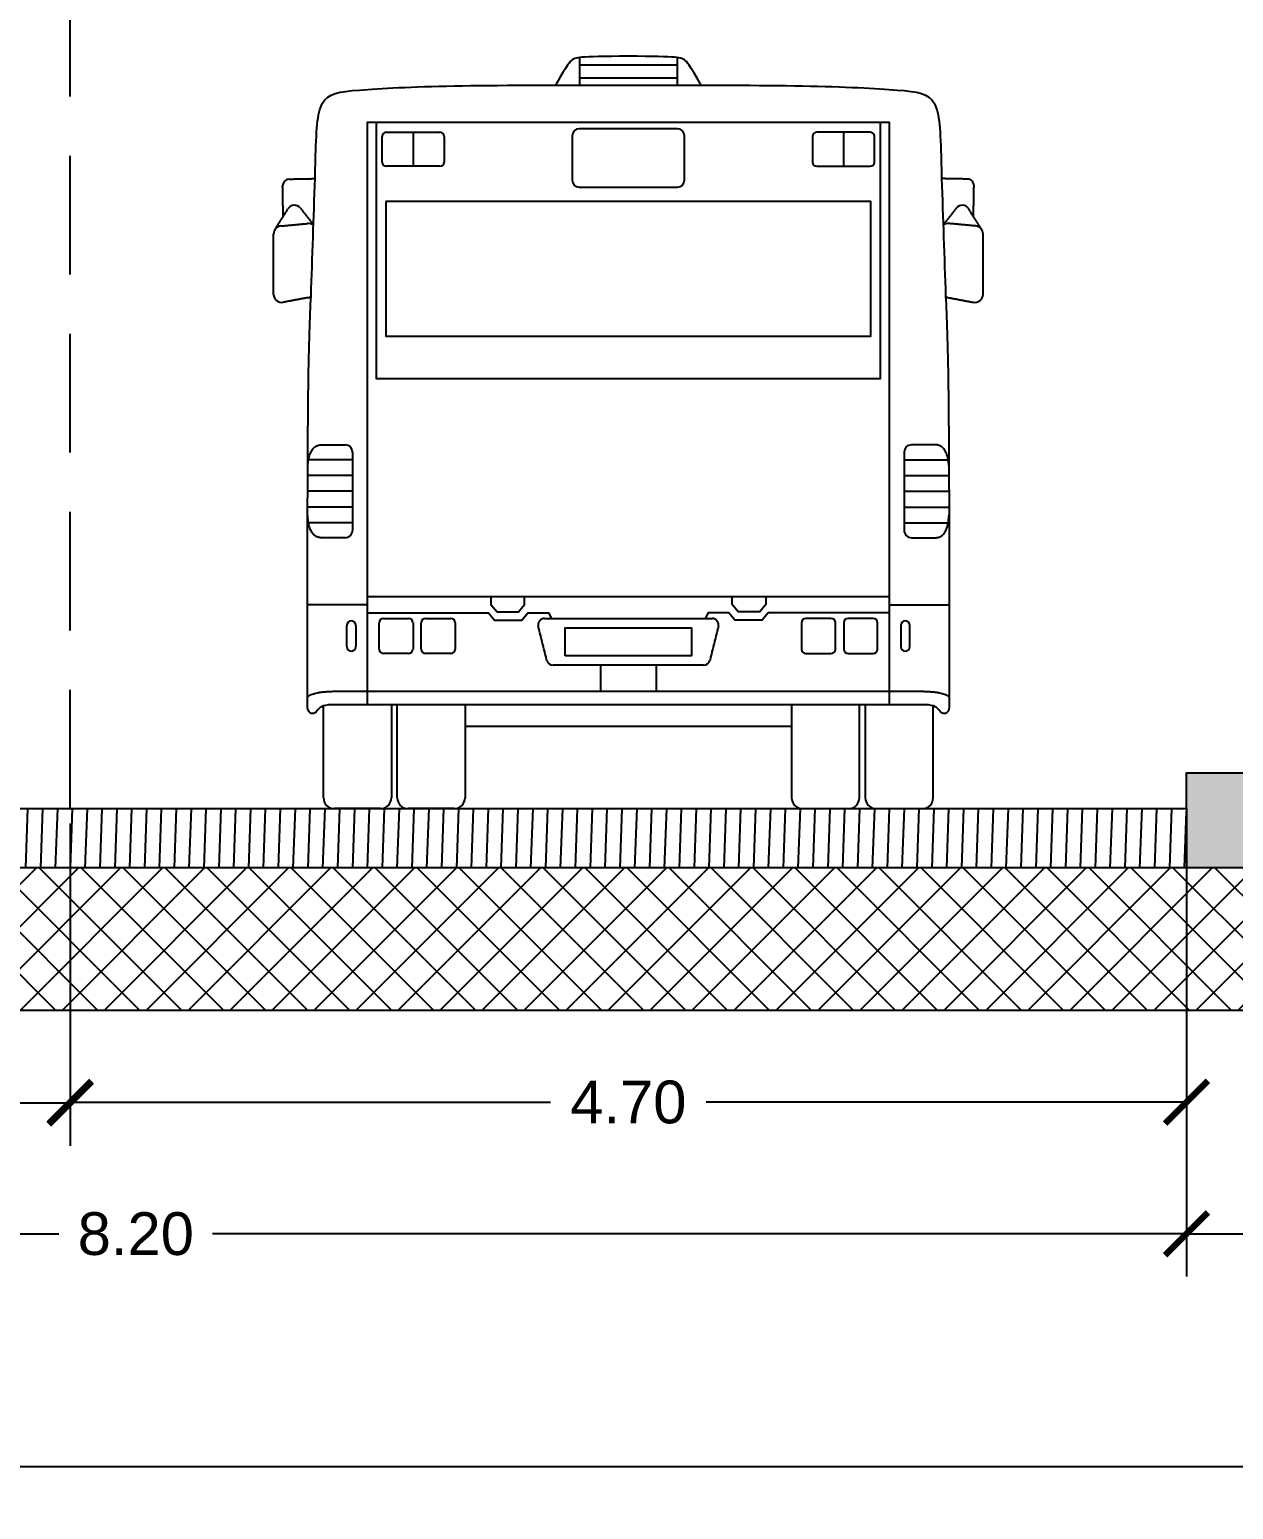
# Model space of a CAD drawing. Header units: metres. Extents: x 668617 to 675126, y 2286318 to 2293677.
# Drawn here: x 672151.63 to 672156.7, y 2287819.69 to 2287825.93 of the extents above; entities that cross this region are included whole.
import ezdxf

# ---------------------------------------------------------------- set-up
doc = ezdxf.new("R2010")
doc.units = ezdxf.units.M
doc.header["$MEASUREMENT"] = 0
doc.linetypes.add('DASHED', pattern=[0.75, 0.5, -0.25])
doc.layers.add('DMTG_SECCIONES_VIALES', color=250, linetype='Continuous')
doc.styles.get("Standard").update_dxf_attribs({"font": 'arial.ttf'})
doc.dimstyles.get("Standard").update_dxf_attribs({"dimtxt": 0.18, "dimasz": 0.18, "dimexe": 0.18, "dimexo": 0.0625, "dimgap": 0.09, "dimtad": 0, "dimtih": 1, "dimtoh": 1, "dimdec": 4, "dimzin": 0, "dimdsep": 46, "dimtxsty": 'Standard', "dimcen": 0.09, "dimadec": 0, "dimazin": 0, "dimtfac": 1, "dimtdec": 4, "dimtofl": 0, "dimtmove": 0, "dimatfit": 3, "dimfxl": 1, "dimtolj": 1, "dimtzin": 0, "dimarcsym": 0})

# ---------------------------------------------------------------- blocks, each defined once
blk = doc.blocks.new('_ArchTick')
at = {"color": 0, "linetype": 'ByBlock', "const_width": 0.15}
blk.add_lwpolyline([(-0.5, -0.5), (0.5, 0.5)], dxfattribs=at)
blk = doc.blocks.new('*D452')
at = {"layer": 'Defpoints', "color": 0, "transparency": 16777216}
for p in [(672161.3035, 2287822.7967), (672156.5035, 2287822.6467), (672161.3035, 2287820.8551)]:
    blk.add_point(p, dxfattribs=at)
at = {"layer": 'DMTG_SECCIONES_VIALES', "color": 0, "lineweight": -2, "transparency": 16777216}
for p, q in [((672161.3035, 2287822.7342), (672161.3035, 2287820.6751)), ((672156.5035, 2287822.5842), (672156.5035, 2287820.6751)), ((672156.5035, 2287820.8551), (672158.5765, 2287820.8551)), ((672161.3035, 2287820.8551), (672159.2306, 2287820.8551))]:
    blk.add_line(p, q, dxfattribs=at)
at = {"layer": 'DMTG_SECCIONES_VIALES', "color": 0, "lineweight": -2, "transparency": 16777216, "xscale": 0.18, "yscale": 0.18, "zscale": 0.18, "rotation": 180}
blk.add_blockref('_ArchTick', (672156.5035, 2287820.8551), dxfattribs=at)
at = {"layer": 'DMTG_SECCIONES_VIALES', "color": 0, "lineweight": -2, "transparency": 16777216, "xscale": 0.18, "yscale": 0.18, "zscale": 0.18}
blk.add_blockref('_ArchTick', (672161.3035, 2287820.8551), dxfattribs=at)
at = {"layer": 'DMTG_SECCIONES_VIALES', "color": 0, "transparency": 16777216, "insert": (672158.9035, 2287820.8551), "char_height": 0.18, "attachment_point": 5}
blk.add_mtext('\\A1;4.80', dxfattribs=at)
blk = doc.blocks.new('bus2')
for p, q in [((0.9655, 0.5697), (0.9655, 0.4664)), ((1.1876, 0.5697), (1.1876, 0.4664)), ((0.135, 0.4125), (0.135, 0.0432)), ((0.1579, 0.0432), (0.1579, 0.4125)), ((0.4279, 0.4125), (0.4279, 0.0432)), ((1.7252, 0.4125), (1.7252, 0.0432)), ((1.9953, 0.0432), (1.9953, 0.4125)), ((2.0181, 0.4125), (2.0181, 0.0432)), ((-0.135, 0.0432), (-0.135, 0.4082)), ((2.2882, 0.0432), (2.2882, 0.4082)), ((0.0918, 0), (-0.0918, 0)), ((0.3847, 0), (0.2011, 0)), ((1.7685, 0), (1.952, 0)), ((2.0614, 0), (2.2449, 0))]:
    blk.add_line(p, q)
for points in [[(0.8822, 2.9861), (0.8823, 2.8766)], [(1.2709, 2.9553), (1.0766, 2.9553), (0.8823, 2.9553)], [(1.2709, 2.9861), (1.2708, 2.8766)], [(1.2709, 2.9045), (1.0766, 2.9045), (0.8823, 2.9045)], [(0.0397, 0.4125), (0.0397, 2.4135), (0.0397, 2.7285), (1.0766, 2.7285), (2.1134, 2.7285), (2.1134, 2.4135), (2.1134, 0.4125)], [(0.0746, 2.7285), (0.0746, 1.7094), (1.0766, 1.7094), (2.0786, 1.7094), (2.0786, 2.7285)], [(0.2216, 2.6894), (0.2216, 2.5536)], [(1.9316, 2.6894), (1.9316, 2.5536)], [(-0.0194, 1.387), (-0.1945, 1.387)], [(2.1726, 1.387), (2.3476, 1.387)], [(-0.0194, 1.3243), (-0.1977, 1.3243)], [(2.1726, 1.3243), (2.3509, 1.3243)], [(-0.0194, 1.2616), (-0.1977, 1.2616)], [(2.1726, 1.2616), (2.3509, 1.2616)], [(-0.0194, 1.1989), (-0.1977, 1.1989)], [(2.1726, 1.1989), (2.3509, 1.1989)], [(-0.0194, 1.1362), (-0.1945, 1.1362)], [(2.1726, 1.1362), (2.3476, 1.1362)], [(2.1134, 0.8422), (1.0766, 0.8422), (0.0397, 0.8422)], [(0.5302, 0.8422), (0.5302, 0.812), (0.5547, 0.7824), (0.5858, 0.7824), (0.6398, 0.7824), (0.6642, 0.812), (0.6642, 0.8422)], [(1.6229, 0.8422), (1.6229, 0.812), (1.5985, 0.7824), (1.5674, 0.7824), (1.5134, 0.7824), (1.489, 0.812), (1.489, 0.8422)], [(0.0397, 0.8099), (-0.1984, 0.8099)], [(0.0397, 0.7787), (0.5209, 0.7787), (0.5453, 0.7491), (0.5993, 0.7491), (0.6533, 0.7491), (0.6777, 0.7787), (0.7594, 0.7787), (0.7716, 0.7563)], [(2.1134, 0.7787), (1.6323, 0.7787), (1.6079, 0.7491), (1.5539, 0.7491), (1.4998, 0.7491), (1.4754, 0.7787), (1.3938, 0.7787), (1.3815, 0.7563)], [(2.1134, 0.8099), (2.3516, 0.8099)], [(0.0397, 0.4125), (-0.1033, 0.4125)], [(1.0766, 0.4125), (0.0397, 0.4125)], [(2.1134, 0.4125), (1.0766, 0.4125)], [(2.2564, 0.4125), (2.1134, 0.4125)], [(0.4279, 0.3281), (1.0766, 0.3281), (1.7252, 0.3281)]]:
    blk.add_lwpolyline(points)
for points in [[(0.1133, 2.4135), (0.1133, 1.8788), (1.0766, 1.8788), (2.0399, 1.8788), (2.0399, 2.4135), (1.0766, 2.4135)], [(0.825, 0.607), (0.825, 0.719), (1.0766, 0.719), (1.3281, 0.719), (1.3281, 0.607), (1.0766, 0.607)]]:
    blk.add_lwpolyline(points, close=True)
for centre, radius, start, end in [((0.1156, 2.6727), 0.0167, 90, 180), ((0.3275, 2.6727), 0.0167, 0, 90), ((0.8816, 2.6751), 0.0278, 90, 180), ((1.2716, 2.6751), 0.0278, 0, 90), ((1.8256, 2.6727), 0.0167, 90, 180), ((2.0375, 2.6727), 0.0167, 0, 90), ((0.1156, 2.5703), 0.0167, 180, 270), ((0.3275, 2.5703), 0.0167, 270, 0), ((1.8256, 2.5703), 0.0167, 180, 270), ((2.0375, 2.5703), 0.0167, 270, 0), ((-0.2702, 2.4759), 0.027, 91.05533, 181.05533), ((0.8816, 2.4989), 0.0278, 180, 270), ((1.2716, 2.4989), 0.0278, 270, 0), ((2.4233, 2.4759), 0.027, 358.94467, 88.94467), ((-0.2503, 2.3683), 0.0304, 37.87284, 147.90513), ((2.4034, 2.3683), 0.0304, 32.09487, 142.12716), ((-0.3008, 2.2844), 0.0321, 95.32109, 180), ((-0.1949, 2.2942), 0.0321, 51.21012, 95.32109), ((2.3481, 2.2942), 0.0321, 84.67891, 128.78988), ((2.454, 2.2844), 0.0321, 0, 84.67891), ((-0.3008, 2.0444), 0.0321, 180, 280.67116), ((-0.2029, 2.0629), 0.0321, 280.67116, 304.97444), ((2.356, 2.0629), 0.0321, 235.02556, 259.32884), ((2.454, 2.0444), 0.0321, 259.32884, 0), ((-0.0488, 1.4171), 0.0294, 0, 90), ((2.2019, 1.4171), 0.0294, 90, 180), ((-0.0488, 1.106), 0.0294, 269.90553, 0), ((2.2019, 1.106), 0.0294, 180, 270.09447), ((-0.0244, 0.7281), 0.0179, 90, 180), ((-0.0244, 0.7281), 0.0179, 0, 90), ((0.1035, 0.7388), 0.0176, 90, 180), ((0.2032, 0.7388), 0.0176, 0, 90), ((0.2714, 0.7388), 0.0176, 90, 180), ((0.3711, 0.7388), 0.0176, 0, 90), ((0.7433, 0.7309), 0.0254, 90, 194.0936), ((1.4098, 0.7309), 0.0254, 345.9064, 90), ((1.782, 0.7388), 0.0176, 90, 180), ((1.8818, 0.7388), 0.0176, 0, 90), ((1.9499, 0.7388), 0.0176, 90, 180), ((2.0497, 0.7388), 0.0176, 0, 90), ((2.1775, 0.7281), 0.0179, 90, 180), ((2.1775, 0.7281), 0.0179, 0, 90), ((-0.0244, 0.644), 0.0179, 180, 270), ((-0.0244, 0.644), 0.0179, 270, 0), ((0.1035, 0.6339), 0.0176, 180, 270), ((0.2032, 0.6339), 0.0176, 270, 0), ((0.2714, 0.6339), 0.0176, 180, 270), ((0.3711, 0.6339), 0.0176, 270, 0), ((0.7774, 0.5951), 0.0254, 194.0936, 270), ((1.3758, 0.5951), 0.0254, 270, 345.9064), ((1.782, 0.6339), 0.0176, 180, 270), ((1.8818, 0.6339), 0.0176, 270, 0), ((1.9499, 0.6339), 0.0176, 180, 270), ((2.0497, 0.6339), 0.0176, 270, 0), ((2.1775, 0.644), 0.0179, 180, 270), ((2.1775, 0.644), 0.0179, 270, 0), ((-0.0918, 0.0432), 0.0432, 180, 270), ((0.0918, 0.0432), 0.0432, 270, 0), ((0.2011, 0.0432), 0.0432, 180, 270), ((0.3847, 0.0432), 0.0432, 270, 0), ((1.7685, 0.0432), 0.0432, 180, 270), ((1.952, 0.0432), 0.0432, 270, 0), ((2.0614, 0.0432), 0.0432, 180, 270), ((2.2449, 0.0432), 0.0432, 270, 0)]:
    blk.add_arc(centre, radius, start, end)
for points, degree in [([(1.0766, 2.991), (0.875, 2.991), (0.8526, 2.9795), (0.8353, 2.9598), (0.787, 2.8765)], 3), ([(1.3661, 2.8765), (1.3178, 2.9598), (1.3005, 2.9795), (1.2781, 2.991), (1.0766, 2.991)], 3), ([(0.0989, 2.5703), (0.0989, 2.6215), (0.0989, 2.6727)], 2), ([(0.1156, 2.6894), (0.2216, 2.6894), (0.3275, 2.6894)], 2), ([(0.3442, 2.6727), (0.3442, 2.6215), (0.3442, 2.5703)], 2), ([(0.8538, 2.6751), (0.8538, 2.587), (0.8538, 2.4989)], 2), ([(1.0766, 2.7029), (0.9791, 2.7029), (0.8816, 2.7029)], 2), ([(1.2716, 2.7029), (1.1741, 2.7029), (1.0766, 2.7029)], 2), ([(1.2994, 2.4989), (1.2994, 2.587), (1.2994, 2.6751)], 2), ([(1.8089, 2.6727), (1.8089, 2.6215), (1.8089, 2.5703)], 2), ([(2.0375, 2.6894), (1.9316, 2.6894), (1.8256, 2.6894)], 2), ([(2.0542, 2.5703), (2.0542, 2.6215), (2.0542, 2.6727)], 2), ([(0.3275, 2.5536), (0.2216, 2.5536), (0.1156, 2.5536)], 2), ([(1.8256, 2.5536), (1.9316, 2.5536), (2.0375, 2.5536)], 2), ([(-0.2949, 2.3543), (-0.2961, 2.4148), (-0.2972, 2.4754)], 2), ([(-0.2707, 2.5029), (-0.2196, 2.5038), (-0.1684, 2.5048)], 2), ([(-0.1845, 2.0366), (-0.1791, 2.1926), (-0.1738, 2.3487), (-0.1684, 2.5048)], 3), ([(2.3216, 2.5048), (2.3269, 2.3487), (2.3323, 2.1926), (2.3376, 2.0366)], 3), ([(2.4238, 2.5029), (2.3727, 2.5038), (2.3216, 2.5048)], 2), ([(2.4481, 2.3543), (2.4492, 2.4148), (2.4503, 2.4754)], 2), ([(0.8816, 2.4711), (0.9791, 2.4711), (1.0766, 2.4711)], 2), ([(1.0766, 2.4711), (1.1741, 2.4711), (1.2716, 2.4711)], 2), ([(-0.3281, 2.3014), (-0.302, 2.3429), (-0.276, 2.3844)], 2), ([(-0.2263, 2.3869), (-0.2005, 2.3538), (-0.1747, 2.3206)], 2), ([(2.3795, 2.3869), (2.3537, 2.3538), (2.3279, 2.3206)], 2), ([(2.4812, 2.3014), (2.4552, 2.3429), (2.4292, 2.3844)], 2), ([(-0.3038, 2.3164), (-0.2509, 2.3213), (-0.1979, 2.3262)], 2), ([(2.457, 2.3164), (2.404, 2.3213), (2.351, 2.3262)], 2), ([(-0.333, 2.0444), (-0.333, 2.1644), (-0.333, 2.2844)], 2), ([(2.4861, 2.0444), (2.4861, 2.1644), (2.4861, 2.2844)], 2), ([(-0.1969, 2.0313), (-0.2459, 2.0221), (-0.2949, 2.0129)], 2), ([(2.3501, 2.0313), (2.3991, 2.0221), (2.448, 2.0129)], 2), ([(-0.1973, 1.3647), (-0.1906, 1.4463), (-0.1425, 1.4464)], 2), ([(-0.1425, 1.4464), (-0.0956, 1.4464), (-0.0488, 1.4465)], 2), ([(-0.0194, 1.4171), (-0.0194, 1.2616), (-0.0194, 1.106)], 2), ([(2.1726, 1.4171), (2.1726, 1.2616), (2.1726, 1.106)], 2), ([(2.2956, 1.4464), (2.2488, 1.4464), (2.2019, 1.4465)], 2), ([(2.3505, 1.3647), (2.3438, 1.4463), (2.2956, 1.4464)], 2), ([(-0.1425, 1.0768), (-0.1936, 1.0769), (-0.198, 1.1689)], 2), ([(2.2956, 1.0768), (2.3468, 1.0769), (2.3512, 1.1689)], 2), ([(-0.0488, 1.0766), (-0.0957, 1.0767), (-0.1425, 1.0768)], 2), ([(2.202, 1.0766), (2.2488, 1.0767), (2.2956, 1.0768)], 2), ([(-0.0422, 0.644), (-0.0422, 0.6861), (-0.0422, 0.7281)], 2), ([(-0.0065, 0.7281), (-0.0065, 0.6861), (-0.0065, 0.644)], 2), ([(0.0858, 0.6339), (0.0858, 0.6864), (0.0858, 0.7388)], 2), ([(0.1035, 0.7564), (0.1533, 0.7564), (0.2032, 0.7564)], 2), ([(0.2209, 0.7388), (0.2209, 0.6864), (0.2209, 0.6339)], 2), ([(0.2537, 0.6339), (0.2537, 0.6864), (0.2537, 0.7388)], 2), ([(0.2714, 0.7564), (0.3212, 0.7564), (0.3711, 0.7564)], 2), ([(0.3887, 0.7388), (0.3887, 0.6864), (0.3887, 0.6339)], 2), ([(0.7528, 0.589), (0.7357, 0.6568), (0.7187, 0.7247)], 2), ([(0.7433, 0.7563), (0.9099, 0.7563), (1.0766, 0.7563)], 2), ([(1.0766, 0.7563), (1.2432, 0.7563), (1.4098, 0.7563)], 2), ([(1.4345, 0.7247), (1.4174, 0.6568), (1.4004, 0.589)], 2), ([(1.7644, 0.7388), (1.7644, 0.6864), (1.7644, 0.6339)], 2), ([(1.8818, 0.7564), (1.8319, 0.7564), (1.782, 0.7564)], 2), ([(1.8994, 0.6339), (1.8994, 0.6864), (1.8994, 0.7388)], 2), ([(1.9323, 0.7388), (1.9323, 0.6864), (1.9323, 0.6339)], 2), ([(2.0497, 0.7564), (1.9998, 0.7564), (1.9499, 0.7564)], 2), ([(2.0673, 0.6339), (2.0673, 0.6864), (2.0673, 0.7388)], 2), ([(2.1597, 0.7281), (2.1597, 0.6861), (2.1597, 0.644)], 2), ([(2.1954, 0.644), (2.1954, 0.6861), (2.1954, 0.7281)], 2), ([(0.2032, 0.6163), (0.1533, 0.6163), (0.1035, 0.6163)], 2), ([(0.3711, 0.6163), (0.3212, 0.6163), (0.2714, 0.6163)], 2), ([(1.782, 0.6163), (1.8319, 0.6163), (1.8818, 0.6163)], 2), ([(1.9499, 0.6163), (1.9998, 0.6163), (2.0497, 0.6163)], 2), ([(1.0766, 0.5697), (0.927, 0.5697), (0.7774, 0.5697)], 2), ([(1.3758, 0.5697), (1.2262, 0.5697), (1.0766, 0.5697)], 2), ([(-0.1984, 0.4426), (-0.1823, 0.4664), (-0.0773, 0.4664)], 2), ([(-0.0773, 0.4664), (0.7832, 0.4664), (1.0766, 0.4664)], 2), ([(1.0766, 0.4664), (1.37, 0.4664), (2.2305, 0.4664)], 2), ([(2.2305, 0.4664), (2.3354, 0.4664), (2.3516, 0.4426)], 2)]:
    blk.add_open_spline(points, degree=degree)
for points, knots in [([(-0.1684, 2.5048), (-0.1678, 2.5291), (-0.164, 2.6815), (-0.1576, 2.8374), (-0.0337, 2.857), (0.3407, 2.8766), (0.765, 2.8766), (1.0766, 2.8766)], [8.780093, 8.780093, 8.780093, 8.780093, 8.971157, 10.032402, 11.093647, 12.154892, 13.216137, 13.216137, 13.216137, 13.216137]), ([(1.0766, 2.8766), (1.3882, 2.8766), (1.8125, 2.8766), (2.1868, 2.857), (2.3108, 2.8374), (2.3172, 2.6815), (2.321, 2.5291), (2.3216, 2.5048)], [13.216137, 13.216137, 13.216137, 13.216137, 14.277382, 15.338626, 16.399871, 17.461116, 17.652181, 17.652181, 17.652181, 17.652181]), ([(-0.1033, 0.4125), (-0.1413, 0.4125), (-0.1611, 0.3871), (-0.1783, 0.3725), (-0.1984, 0.3876), (-0.1984, 0.4125), (-0.1984, 0.5068), (-0.1984, 1.7047), (-0.1884, 1.9541), (-0.1845, 2.0366)], [33.704951, 33.704951, 33.704951, 33.704951, 34.766196, 35.827441, 36.888686, 37.949931, 39.011176, 40.07242, 40.776241, 40.776241, 40.776241, 40.776241]), ([(2.3376, 2.0366), (2.3416, 1.9541), (2.3516, 1.7047), (2.3516, 0.5068), (2.3516, 0.4125), (2.3516, 0.3876), (2.3314, 0.3725), (2.3142, 0.3871), (2.2944, 0.4125), (2.2564, 0.4125)], [18.891948, 18.891948, 18.891948, 18.891948, 19.595769, 20.657014, 21.718259, 22.779503, 23.840748, 24.901993, 25.963238, 25.963238, 25.963238, 25.963238])]:
    blk.add_open_spline(points, degree=3, knots=knots)
blk = doc.blocks.new('*D456')
at = {"layer": 'Defpoints', "color": 0, "transparency": 16777216}
for p in [(672148.3035, 2287822.6467), (672156.5035, 2287822.6467), (672156.5035, 2287820.8551)]:
    blk.add_point(p, dxfattribs=at)
at = {"layer": 'DMTG_SECCIONES_VIALES', "color": 0, "lineweight": -2, "transparency": 16777216}
for p, q in [((672148.3035, 2287822.5842), (672148.3035, 2287820.6751)), ((672156.5035, 2287822.5842), (672156.5035, 2287820.6751)), ((672148.3035, 2287820.8551), (672151.7564, 2287820.8551)), ((672156.5035, 2287820.8551), (672152.4035, 2287820.8551))]:
    blk.add_line(p, q, dxfattribs=at)
at = {"layer": 'DMTG_SECCIONES_VIALES', "color": 0, "lineweight": -2, "transparency": 16777216, "xscale": 0.18, "yscale": 0.18, "zscale": 0.18, "rotation": 180}
blk.add_blockref('_ArchTick', (672148.3035, 2287820.8551), dxfattribs=at)
at = {"layer": 'DMTG_SECCIONES_VIALES', "color": 0, "lineweight": -2, "transparency": 16777216, "xscale": 0.18, "yscale": 0.18, "zscale": 0.18}
blk.add_blockref('_ArchTick', (672156.5035, 2287820.8551), dxfattribs=at)
at = {"layer": 'DMTG_SECCIONES_VIALES', "color": 0, "transparency": 16777216, "insert": (672152.08, 2287820.8551), "char_height": 0.18, "attachment_point": 5}
blk.add_mtext('\\A1;8.20', dxfattribs=at)
blk = doc.blocks.new('*D420')
at = {"layer": 'Defpoints', "color": 0, "transparency": 16777216}
for p in [(672151.8035, 2287822.6467), (672156.5035, 2287822.6467), (672156.5035, 2287821.4097)]:
    blk.add_point(p, dxfattribs=at)
at = {"layer": 'DMTG_SECCIONES_VIALES', "color": 0, "lineweight": -2, "transparency": 16777216}
for p, q in [((672151.8035, 2287822.5842), (672151.8035, 2287821.2297)), ((672156.5035, 2287822.5842), (672156.5035, 2287821.2297)), ((672151.8035, 2287821.4097), (672153.8265, 2287821.4097)), ((672156.5035, 2287821.4097), (672154.4806, 2287821.4097))]:
    blk.add_line(p, q, dxfattribs=at)
at = {"layer": 'DMTG_SECCIONES_VIALES', "color": 0, "lineweight": -2, "transparency": 16777216, "xscale": 0.18, "yscale": 0.18, "zscale": 0.18, "rotation": 180}
blk.add_blockref('_ArchTick', (672151.8035, 2287821.4097), dxfattribs=at)
at = {"layer": 'DMTG_SECCIONES_VIALES', "color": 0, "lineweight": -2, "transparency": 16777216, "xscale": 0.18, "yscale": 0.18, "zscale": 0.18}
blk.add_blockref('_ArchTick', (672156.5035, 2287821.4097), dxfattribs=at)
at = {"layer": 'DMTG_SECCIONES_VIALES', "color": 0, "transparency": 16777216, "insert": (672154.1535, 2287821.4097), "char_height": 0.18, "attachment_point": 5}
blk.add_mtext('\\A1;4.70', dxfattribs=at)
blk = doc.blocks.new('*D457')
at = {"layer": 'Defpoints', "color": 0, "transparency": 16777216}
for p in [(672148.3035, 2287822.6467), (672151.8035, 2287822.6467), (672148.3035, 2287821.4063)]:
    blk.add_point(p, dxfattribs=at)
at = {"layer": 'DMTG_SECCIONES_VIALES', "color": 0, "lineweight": -2, "transparency": 16777216}
for p, q in [((672148.3035, 2287822.5842), (672148.3035, 2287821.2263)), ((672151.8035, 2287822.5842), (672151.8035, 2287821.2263)), ((672148.3035, 2287821.4063), (672149.7301, 2287821.4063)), ((672151.8035, 2287821.4063), (672150.377, 2287821.4063))]:
    blk.add_line(p, q, dxfattribs=at)
at = {"layer": 'DMTG_SECCIONES_VIALES', "color": 0, "lineweight": -2, "transparency": 16777216, "xscale": 0.18, "yscale": 0.18, "zscale": 0.18, "rotation": 180}
blk.add_blockref('_ArchTick', (672148.3035, 2287821.4063), dxfattribs=at)
at = {"layer": 'DMTG_SECCIONES_VIALES', "color": 0, "lineweight": -2, "transparency": 16777216, "xscale": 0.18, "yscale": 0.18, "zscale": 0.18}
blk.add_blockref('_ArchTick', (672151.8035, 2287821.4063), dxfattribs=at)
at = {"layer": 'DMTG_SECCIONES_VIALES', "color": 0, "transparency": 16777216, "insert": (672150.0535, 2287821.4063), "char_height": 0.18, "attachment_point": 5}
blk.add_mtext('\\A1;3.50', dxfattribs=at)
blk = doc.blocks.new('*D429')
at = {"layer": 'Defpoints', "color": 0, "transparency": 16777216}
for p in [(672133.9035, 2287822.7967), (672161.3035, 2287822.7967), (672161.3035, 2287819.8747)]:
    blk.add_point(p, dxfattribs=at)
at = {"layer": 'DMTG_SECCIONES_VIALES', "color": 0, "lineweight": -2, "transparency": 16777216}
for p, q in [((672133.9035, 2287822.7342), (672133.9035, 2287819.6947)), ((672161.3035, 2287822.7342), (672161.3035, 2287819.6947)), ((672133.9035, 2287819.8747), (672147.2086, 2287819.8747)), ((672161.3035, 2287819.8747), (672147.9985, 2287819.8747))]:
    blk.add_line(p, q, dxfattribs=at)
at = {"layer": 'DMTG_SECCIONES_VIALES', "color": 0, "lineweight": -2, "transparency": 16777216, "xscale": 0.18, "yscale": 0.18, "zscale": 0.18, "rotation": 180}
blk.add_blockref('_ArchTick', (672133.9035, 2287819.8747), dxfattribs=at)
at = {"layer": 'DMTG_SECCIONES_VIALES', "color": 0, "lineweight": -2, "transparency": 16777216, "xscale": 0.18, "yscale": 0.18, "zscale": 0.18}
blk.add_blockref('_ArchTick', (672161.3035, 2287819.8747), dxfattribs=at)
at = {"layer": 'DMTG_SECCIONES_VIALES', "color": 0, "transparency": 16777216, "insert": (672147.6035, 2287819.8747), "char_height": 0.18, "attachment_point": 5}
blk.add_mtext('\\A1;27.40', dxfattribs=at)

msp = doc.modelspace()

# ---------------------------------------------------------------- hatches: boundary and pattern name
at = {"layer": 'DMTG_SECCIONES_VIALES', "true_color": 0x000000}
h = msp.add_hatch(dxfattribs=at)
h.set_pattern_fill('AR-SAND', color=18, scale=0.05)
h.set_pattern_definition([(37.5, (672152.92539, 2287752.40659), (-0.00314967, 0.09634119), [0, -0.076, 0, -0.085, 0, -0.08125]), (7.5, (672152.92539, 2287752.40659), (0.08848884, 0.1411073), [0, -0.041, 0, -0.0685, 0, -0.02625]), (327.5, (672152.86389, 2287752.40659), (0.15570709, 0.00028295), [0, -0.025, 0, -0.09, 0, -0.1175]), (317.5, (672152.86389, 2287752.40659), (0.15030633, 0.04388378), [0, -0.0125, 0, -0.059, 0, -0.0675])])
h.paths.add_polyline_path([(672161.30355, 2287822.79673), (672156.50355, 2287822.79673), (672156.50355, 2287822.64673), (672156.50355, 2287822.39673), (672156.75355, 2287822.39673), (672156.75355, 2287822.54673), (672161.30355, 2287822.54673)])
h = msp.add_hatch(dxfattribs=at)
h.set_pattern_fill('ANSI31', color=18, scale=0.5, angle=43)
h.set_pattern_definition([(88, (672152.925386, 2287752.40659), (-0.062461927, 0.00218122), [])])
h.paths.add_polyline_path([(672151.80355, 2287822.64673), (672148.30355, 2287822.64673), (672148.30355, 2287822.39673), (672151.80355, 2287822.39673), (672156.50355, 2287822.39673), (672156.50355, 2287822.64673)])
at = {"layer": 'DMTG_SECCIONES_VIALES', "true_color": 0x939598}
h = msp.add_hatch(dxfattribs=at)
h.set_pattern_fill('ANSI37', color=252)
h.set_pattern_definition([(45, (671855.92045, 2287769.89963), (-0.08838835, 0.08838835), []), (135, (671855.92045, 2287769.89963), (-0.08838835, -0.08838835), [])])
h.paths.add_polyline_path([(672138.55355, 2287821.94673), (672138.55355, 2287821.79673), (672146.65355, 2287821.79673), (672148.05355, 2287821.79673), (672151.80355, 2287821.79673), (672157.35355, 2287821.79673), (672157.35355, 2287821.94673), (672161.30355, 2287821.94673), (672166.30355, 2287821.94673), (672166.30355, 2287822.54673), (672161.30355, 2287822.54673), (672156.75355, 2287822.54673), (672156.75355, 2287822.39673), (672151.80355, 2287822.39673), (672148.05355, 2287822.39673), (672146.65355, 2287822.39673), (672139.15355, 2287822.39673), (672139.15355, 2287822.54673), (672133.90355, 2287822.54673), (672128.90355, 2287822.54673), (672128.90355, 2287821.94673), (672133.90355, 2287821.94673)])
h.paths.add_polyline_path([(672138.115, 2287821.33646), (672138.69441, 2287821.33646), (672138.69441, 2287821.70739), (672138.115, 2287821.70739)], flags=9)
h.paths.add_polyline_path([(672144.36458, 2287821.33618), (672144.94399, 2287821.33618), (672144.94399, 2287821.70711), (672144.36458, 2287821.70711)], flags=9)
h.paths.add_polyline_path([(672140.70664, 2287821.33652), (672141.28606, 2287821.33652), (672141.28606, 2287821.70745), (672140.70664, 2287821.70745)], flags=9)

# ---------------------------------------------------------------- linework, layer by layer
at = {"layer": 'DMTG_SECCIONES_VIALES', "linetype": 'DASHED'}
msp.add_lwpolyline([(672151.80355, 2287822.64673), (672151.80355, 2287828.64673)], dxfattribs=at)
at = {"layer": 'DMTG_SECCIONES_VIALES'}
for points in [[(672166.30355, 2287822.79673), (672166.30355, 2287822.54673), (672161.30355, 2287822.54673), (672156.75355, 2287822.54673), (672156.75355, 2287822.39673), (672151.80355, 2287822.39673), (672148.05355, 2287822.39673), (672146.65355, 2287822.39673), (672139.15355, 2287822.39673), (672139.15355, 2287822.54673), (672133.90355, 2287822.54673), (672128.90355, 2287822.54673), (672128.90355, 2287822.79673)], [(672133.90355, 2287822.79673), (672139.40355, 2287822.79673), (672139.40355, 2287822.64673), (672146.40355, 2287822.64673), (672146.40355, 2287822.79673), (672148.30355, 2287822.79673), (672148.30355, 2287822.64673), (672151.80355, 2287822.64673), (672156.50355, 2287822.64673), (672156.50355, 2287822.79673), (672161.30355, 2287822.79673)], [(672151.67855, 2287822.64673), (672151.92855, 2287822.64673)], [(672156.50355, 2287822.64673), (672156.50355, 2287822.39673)], [(672166.30355, 2287822.54673), (672166.30355, 2287821.94673), (672161.30355, 2287821.94673), (672157.35355, 2287821.94673), (672157.35355, 2287821.79673), (672151.80355, 2287821.79673), (672148.05355, 2287821.79673), (672146.65355, 2287821.79673), (672138.55355, 2287821.79673), (672138.55355, 2287821.94673), (672133.90355, 2287821.94673), (672128.90355, 2287821.94673), (672128.90355, 2287822.54673)]]:
    msp.add_lwpolyline(points, dxfattribs=at)

# ---------------------------------------------------------------- block references
at = {"layer": 'DMTG_SECCIONES_VIALES', "xscale": 1.059419910254809, "yscale": 1.059419910254809, "zscale": 1.059419910254809}
msp.add_blockref('bus2', (672153.01301, 2287822.64673), dxfattribs=at)

# ---------------------------------------------------------------- dimensions: what is measured, and where the dimension line sits
at = {"layer": 'DMTG_SECCIONES_VIALES'}
for base, p1, picture, middle in [((672161.30355, 2287819.87469), (672133.90355, 2287822.79673), '*D429', (672147.60355, 2287819.87469)), ((672161.30355, 2287820.85512), (672156.50355, 2287822.64673), '*D452', (672158.90355, 2287820.85512))]:
    dim = msp.add_linear_dim(base=base, p1=p1, p2=(672161.30355, 2287822.79673), dimstyle='Standard', override={"dimdec": 2, "dimblk1": 'ArchTick', "dimblk2": 'ArchTick', "dimsah": 1}, dxfattribs=at)
    dim.commit()
    dim.dimension.update_dxf_attribs({"geometry": picture, "text_midpoint": middle})
for base, p1, p2, angle, picture, middle in [((672156.50355, 2287820.85512), (672148.30355, 2287822.64673), (672156.50355, 2287822.64673), 0, '*D456', (672152.07996, 2287820.85512)), ((672148.30355, 2287821.40628), (672151.80355, 2287822.64673), (672148.30355, 2287822.64673), 180, '*D457', (672150.05355, 2287821.40628))]:
    dim = msp.add_linear_dim(base=base, p1=p1, p2=p2, angle=angle, dimstyle='Standard', override={"dimdec": 2, "dimblk1": 'ArchTick', "dimblk2": 'ArchTick', "dimsah": 1}, dxfattribs=at)
    dim.commit()
    dim.dimension.update_dxf_attribs({"geometry": picture, "text_midpoint": middle, "dimtype": 161})
dim = msp.add_linear_dim(base=(672156.50355, 2287821.40974), p1=(672151.80355, 2287822.64673), p2=(672156.50355, 2287822.64673), dimstyle='Standard', override={"dimdec": 2, "dimblk1": 'ArchTick', "dimblk2": 'ArchTick', "dimsah": 1}, dxfattribs=at)
dim.commit()
dim.dimension.update_dxf_attribs({"geometry": '*D420', "text_midpoint": (672154.15355, 2287821.40974), "dimtype": 160})

doc.saveas('drawing.dxf')
